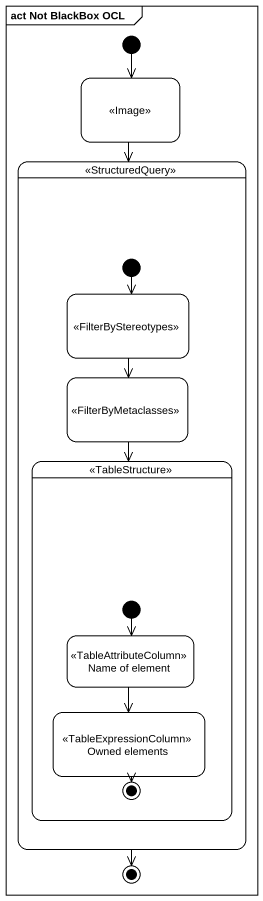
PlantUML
@startuml
mainframe act Not BlackBox OCL
hide empty description
state " " as state1 <<Image>>
state " " as state2 <<StructuredQuery>> {
  state " " as state3 <<FilterByStereotypes>>
  state " " as state4 <<FilterByMetaclasses>>
  state " " as state5 <<TableStructure>> {
    state "Name of element" as Name_of_element <<TableAttributeColumn>>
    state "Owned elements" as Owned_elements <<TableExpressionColumn>>
    [*] --> Name_of_element
    Owned_elements --> [*]
  }
  [*] --> state3
}
[*] --> state1
state1 --> state2
state3 --> state4
state4 --> state5
Name_of_element --> Owned_elements
state2 --> [*]
@enduml
